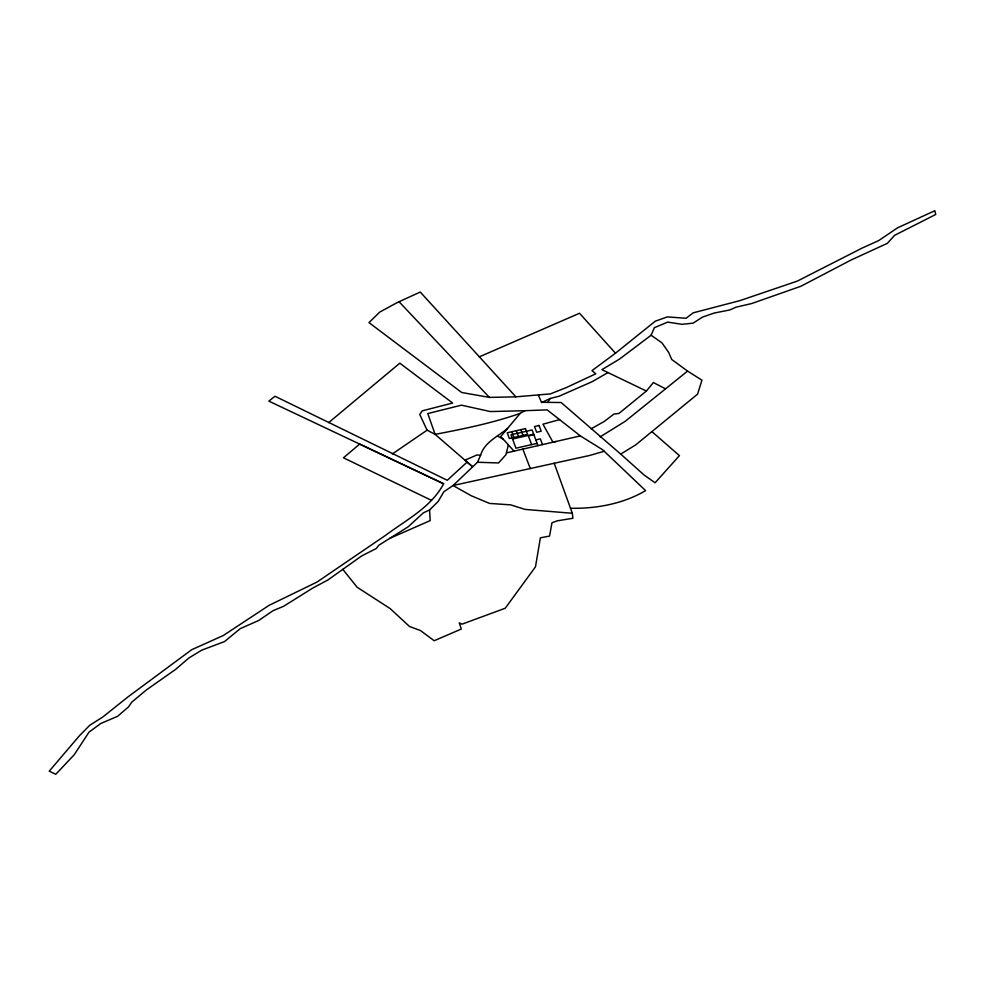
<?xml version="1.0" encoding="UTF-8"?>
<svg xmlns="http://www.w3.org/2000/svg" width="985" height="985" viewBox="0 0 985 985"><rect width="100%" height="100%" fill="white"/><g stroke="black" fill="none" stroke-linecap="round" stroke-linejoin="round"><path stroke-width="1.48" d="M507.521 428.487C497.893 436.515 484.411 442.228 480.606 455.218L477.035 454.947L464.957 460.167L472.418 466.607L467.136 462.063L447.288 480.274L274.987 396.253L268.856 401.129L443.632 483.783C431.245 507.287 405.882 520.092 385.295 535.532L316.936 582.098L269.065 605.356L223.263 635.534L191.644 649.743L128.124 696.789L102.859 716.957L89.746 725.268L79.182 736.029L49.25 771.157L55.776 774.284L74.22 754.744L88.995 732.163L100.753 723.495L117.597 716.304L128.542 706.861L131.867 702.046L146.371 689.956L175.502 669.48L188.923 657.955L201.777 650.137L224.481 641.604L240.254 628.639L258.723 620.476L273.079 610.663L283.52 606.341L312.565 588.193L327.919 579.968L361.618 555.959L376.258 548.522L378.782 545.259L408.11 526.852L423.353 512.865L429.558 509.959L438.177 501.463L443.792 491.81L453.038 485.519L477.503 462.26L498.57 462.95L505.982 454.664L508.334 444.838M665.257 388.681L653.363 382.549L646.394 391.033L601.921 369.671L619.516 359.082L651.097 335.232L654.385 327.673L667.682 322.107L681.916 324.299L693.058 323.166L702.539 317.084L714.285 313.021L729.762 309.967L736.054 307.172L751.641 303.552L800.842 286.278L851.2 259.954L887.374 243.332L894.614 235.316L935.75 214.459L934.851 210.716L897.52 227.855L878.718 240.586L862.232 248.023L797.37 281.082L739.932 300.622L693.169 312.848L686.089 318.266L667.337 316.899L655.296 321.184L615.477 353.209L592.01 370.606L595.814 373.795L566.51 387.487L550.418 393.889L515.881 396.832L489.373 397.398L461.706 392.498L368.969 322.6L379.816 312.048L397.275 302.555L420.25 292.052L515.881 396.832M477.503 462.26L480.606 455.218M547.919 402.114L550.258 398.445L559.012 396.253L592.108 381.712L608.004 372.539M570.487 508.248C596.208 508.814 623.357 503.803 645.594 490.616L602.561 449.714L580.337 435.887L547.131 409.871L524.919 410.708L520.24 413.331L500.774 436.515L514.047 451.13M328.67 422.627L399.812 363.169L452.62 403.037L422.183 410.868L419.758 414.5L427.096 430.174L435.111 434.36L467.136 462.063M542.169 402.311L561.154 402.52L620.71 454.085L635.719 444.875L697.577 394.148L701.948 380.173L687.567 371.099L671.721 359.476L668.741 352.544L662.031 342.903L651.097 335.232M646.394 391.033L618.974 413.429L613.877 414.106L604.273 421.445L591.111 428.832M687.567 371.099L625.327 421.235L600.222 436.835M392.375 453.925L427.096 430.174M550.258 398.445L541.578 402.582L538.536 395.428M389.703 538.401L430.199 520.597L429.558 509.959M479.363 356.829L579.512 313.255L615.477 353.209M604.199 451.253L589.732 455.452L453.038 485.519L471.273 495.763L489.52 503.421L510.624 504.849L525.091 509.417L572.31 513.271L572.913 518.282L557.325 520.806L551.969 522.764L549.568 536.074L540.383 537.822L535.483 566.831L505.243 608.237L461.99 624.182L459.281 622.889L461.3 629.046L434.188 640.73L420.447 630.523L409.575 626.534L390.109 608.558L357.124 587.245L342.805 569.355M559.591 419.635L542.969 424.19L552.954 442.203L580.337 435.887M556.119 441.477L506.573 452.854M512.557 439.027L533.685 434.176M533.895 434.754L528.44 435.998L531.629 444.604M535.803 439.913L540.346 438.867L542.476 444.604M537.084 443.361L515.955 448.2L510.993 434.791L532.109 429.952L537.933 445.651M520.24 413.331C492.722 423.033 463.923 428.857 435.111 434.36L427.785 413.565L461.423 405.167L490.321 411.558L524.919 410.708M443.632 483.783L359.685 444.087L343.445 457.791L431.529 500.38M497.523 435.949L503.458 439.458M651.947 431.664L679.441 455.636L655.087 482.785L644.128 475.029L620.71 454.085M399.06 301.742L489.373 397.398M522.838 449.111L530.312 468.577M520.88 429.645L523.01 435.382M516.337 430.691L518.467 436.429M511.794 431.725L513.911 437.463M554.223 463.295L572.31 513.271M525.424 428.598L507.25 432.772L509.368 438.51L527.554 434.336L525.424 428.598M539.066 425.471L534.51 426.517L536.64 432.255L541.184 431.208L539.066 425.471"/></g></svg>
